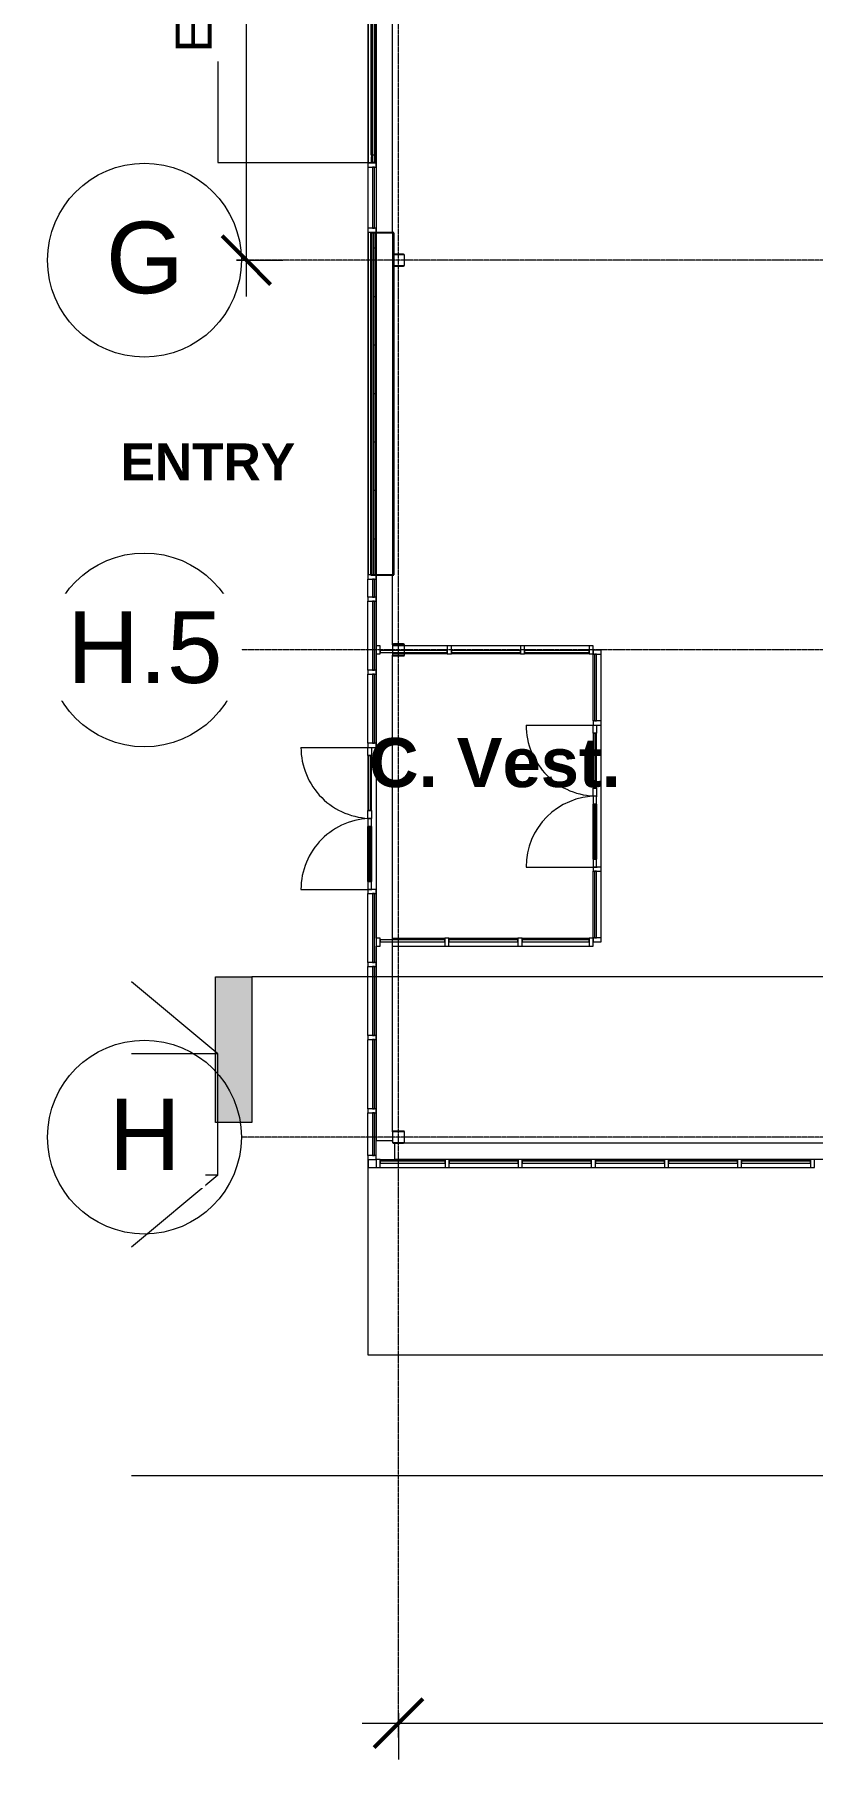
# Model space of a CAD drawing. Header units: inches. Extents: x 21753 to 28474, y -23238 to -20311.
# Drawn here: x 21892 to 22278, y -23093 to -22238 of the extents above; entities that cross this region are included whole.
import ezdxf

# ---------------------------------------------------------------- set-up
doc = ezdxf.new("R2010")
doc.units = ezdxf.units.IN
doc.header["$MEASUREMENT"] = 0
doc.linetypes.add('Grid Line 1_2_', pattern=[0.875, 0.5, -0.125, 0.125, -0.125])
for name, color, linetype, lineweight in [('A-ANNO-DIMS', 211, 'Continuous', 9), ('A-ANNO-DIMS-192', 211, 'Continuous', 9), ('A-DOOR', 31, 'Continuous', 9), ('A-FLOR-OTLN', 90, 'Continuous', 9), ('A-GLAZ-CURT', 52, 'Continuous', 9), ('A-GLAZ-CWMG', 51, 'Continuous', 9), ('A-WALL', 113, 'Continuous', 9), ('A-WALL-PATT', 111, 'Continuous', 25), ('C-BLDG-PADS', 91, 'Continuous', 9), ('C-TOPO', 7, 'Continuous', 9), ('Conc', 7, 'Continuous', 9), ('G-ANNO-SYMB', 111, 'Continuous', 9), ('G-ANNO-TEXT', 231, 'Continuous', 9), ('L-SITE-WALL', 31, 'Continuous', 9), ('M-AREA-IDEN', 171, 'Continuous', 9), ('S-BEAM', 12, 'Continuous', 9), ('S-COLS', 52, 'Continuous', 9), ('S-GRID', 1, 'Continuous', 9), ('S-GRID-IDEN', 1, 'Continuous', 9)]:
    doc.layers.add(name, color=color, linetype=linetype, lineweight=lineweight)
doc.styles.add('Arial', font='arial.ttf', dxfattribs={"height": 35.407186})
doc.styles.add('Arial_1', font='arial.ttf', dxfattribs={"height": 17.703593})
doc.styles.add('Arial_B', font='arialbd.ttf', dxfattribs={"height": 18.265612})
doc.styles.add('Arial_B_1', font='arialbd.ttf', dxfattribs={"height": 24.354149})
doc.dimstyles.new('Linear_-_3_32__Arial', dxfattribs={"dimscale": 12, "dimtxt": 18, "dimasz": 2, "dimexe": 1.5, "dimexo": 1, "dimgap": 1, "dimtad": 1, "dimrnd": 0.25, "dimzin": 1, "dimdsep": 46, "dimlunit": 4, "dimtxsty": 'Arial_1', "dimblk1": 'OBLIQUE', "dimblk2": 'OBLIQUE', "dimsah": 1, "dimcen": 0.09, "dimdle": 1.5, "dimazin": 0, "dimtfac": 1, "dimtdec": 4, "dimtix": 1, "dimtmove": 0, "dimatfit": 3, "dimfxl": 1, "dimtvp": 1, "dimtfill": 1, "dimfrac": 2, "dimtolj": 1, "dimtzin": 0, "dimarcsym": 2})

# ---------------------------------------------------------------- blocks, each defined once
blk = doc.blocks.new('Girt_C - 8_D-948188-First Floor Plan')
at = {"layer": 'S-BEAM'}
for p, q in [((22061.64, -21733.87), (22061.64, -22336.55)), ((22069.64, -22336.55), (22069.64, -22111.34)), ((22061.64, -22505.93), (22061.64, -22541.05)), ((22069.64, -22540.52), (22069.64, -22505.93)), ((22061.64, -22545.05), (22061.64, -22685.8)), ((22069.64, -22686.55), (22069.64, -22545.59)), ((22069.64, -22687.55), (22069.64, -22686.55)), ((22069.64, -22781.77), (22069.64, -22687.55)), ((22061.64, -22689.8), (22061.64, -22786.18)), ((22061.83, -22786.18), (22061.64, -22786.18)), ((22069.45, -22786.18), (22061.83, -22786.18)), ((22069.64, -22786.18), (22069.45, -22786.18))]:
    blk.add_line(p, q, dxfattribs=at)
blk = doc.blocks.new('HSS-Hollow Structural Section-Column - HSS6X6X1_4-V11-First Floor Plan')
at = {"layer": 'S-COLS'}
h = blk.add_hatch(dxfattribs=at)
h.set_pattern_fill('FP_9', color=256, style=0, pattern_type=2)
h.set_pattern_definition([(225, (22072.64, -22784.303), (19.00703, -19.00703), []), (225, (22072.64, -22813.103), (19.00703, -19.00703), [])])
h.paths.add_polyline_path([(2.53, 3), (-2.53, 3), (-2.86, 2.86), (-3, 2.53), (-3, -2.53), (-2.86, -2.86), (-2.53, -3), (2.53, -3), (2.86, -2.86), (3, -2.53), (3, 2.53), (2.86, 2.86)], flags=0)
h.paths.add_polyline_path([(2.53, 2.77), (2.7, 2.7), (2.77, 2.53), (2.7, -2.7), (2.53, -2.77), (-2.7, -2.7), (-2.77, -2.53), (-2.7, 2.7), (-2.53, 2.77)], flags=0)
at = {"layer": 'S-COLS', "lineweight": 15}
for p, q in [((-3, 2.53), (-3, -2.53)), ((-2.77, -2.53), (-2.77, 2.53)), ((2.53, 3), (-2.53, 3)), ((-2.53, 2.77), (2.53, 2.77)), ((2.77, 2.53), (2.77, -2.53)), ((3, -2.53), (3, 2.53)), ((2.53, -2.77), (-2.53, -2.77)), ((-2.53, -3), (2.53, -3))]:
    blk.add_line(p, q, dxfattribs=at)
for centre, radius, start, end in [((-2.53, 2.53), 0.466, 90, 180), ((-2.53, 2.53), 0.233, 90, 180), ((2.53, 2.53), 0.466, 360, 90), ((2.53, 2.53), 0.233, 0, 90), ((-2.53, -2.53), 0.466, 180, 270), ((-2.53, -2.53), 0.233, 180, 270), ((2.53, -2.53), 0.233, 270, 360), ((2.53, -2.53), 0.466, 270, 360)]:
    blk.add_arc(centre, radius, start, end, dxfattribs=at)
blk = doc.blocks.new('Girt_C - 8_D-948186-First Floor Plan')
at = {"layer": 'S-BEAM'}
for p, q in [((22070.77, -22787.49), (22070.77, -22787.3)), ((22070.77, -22795.12), (22070.77, -22787.49)), ((22314.02, -22787.3), (22075.17, -22787.3)), ((22070.77, -22795.3), (22070.77, -22795.12)), ((22070.77, -22795.3), (22314.02, -22795.3))]:
    blk.add_line(p, q, dxfattribs=at)
blk = doc.blocks.new('HSS-Hollow Structural Section-Column - HSS6X6X1_4-V22-First Floor Plan')
at = {"layer": 'S-COLS', "lineweight": 15}
for p, q in [((-3, 2.534), (-3, -2.534)), ((-2.767, -2.534), (-2.767, 2.534)), ((2.534, 3), (-2.534, 3)), ((-2.534, 2.767), (2.534, 2.767)), ((2.767, 2.534), (2.767, -2.534)), ((3, -2.534), (3, 2.534)), ((2.534, -2.767), (-2.534, -2.767)), ((-2.534, -3), (2.534, -3))]:
    blk.add_line(p, q, dxfattribs=at)
for centre, radius, start, end in [((-2.534, 2.534), 0.466, 90, 180), ((-2.534, 2.534), 0.233, 90, 180), ((2.534, 2.534), 0.466, 360, 90), ((2.534, 2.534), 0.233, 0, 90), ((-2.534, -2.534), 0.466, 180, 270), ((-2.534, -2.534), 0.233, 180, 270), ((2.534, -2.534), 0.233, 270, 360), ((2.534, -2.534), 0.466, 270, 360)]:
    blk.add_arc(centre, radius, start, end, dxfattribs=at)
blk = doc.blocks.new('Rectangular Mullion - Profile_Polycarbonate_Lower-996124-First Floor Plan')
at = {"layer": 'A-GLAZ-CWMG'}
for p, q in [((22059.16, -21774.8), (22059.28, -21774.8)), ((22059.16, -22298.06), (22059.16, -21774.8)), ((22059.28, -22298.06), (22059.28, -21774.8)), ((22059.35, -21774.8), (22060.93, -21774.8)), ((22060.93, -21774.8), (22061.28, -21774.8)), ((22060.93, -22298.06), (22060.93, -21774.8)), ((22061.28, -22298.06), (22061.28, -21774.8)), ((22059.28, -22298.06), (22059.16, -22298.06)), ((22060.93, -22298.06), (22059.35, -22298.06)), ((22061.28, -22298.06), (22060.93, -22298.06))]:
    blk.add_line(p, q, dxfattribs=at)
blk = doc.blocks.new('Rectangular Mullion - Profile_Polycarbonate_Upper and left-791728-First Floor Plan')
at = {"layer": 'A-GLAZ-CWMG', "lineweight": 13}
for p, q in [((-2.834, 0.859875), (-2.834, 0.984875)), ((-2.834, 0.984875), (0, 0.984875)), ((-2.7715, 0.859875), (-2.834, 0.859875)), ((-0.0625, 0.922375), (-2.7715, 0.922375)), ((-2.7715, 0.922375), (-2.7715, 0.859875)), ((-0.0625, -1.078625), (-0.0625, 0.922375)), ((0, 0.984875), (0, -1.141125)), ((-3.622, -1.141125), (-3.622, -0.787125)), ((-3.622, -0.787125), (-3.372, -0.787125)), ((0, -1.141125), (-3.622, -1.141125)), ((-3.372, -0.849625), (-3.5595, -0.849625)), ((-3.5595, -0.849625), (-3.5595, -1.078625)), ((-3.5595, -1.078625), (-0.0625, -1.078625)), ((-3.372, -0.787125), (-3.372, -0.849625))]:
    blk.add_line(p, q, dxfattribs=at)
blk = doc.blocks.new('System Panel - Glazed-V37-First Floor Plan')
at = {"layer": 'A-GLAZ-CURT'}
for p, q in [((-10.59, -0.25), (-16.59, -0.25)), ((-16.59, -0.25), (-16.59, -1.25)), ((-16.59, -1.25), (-10.59, -1.25)), ((-4.83, -0.25), (-10.36, -0.25)), ((-4.83, -0.25), (-10.36, -0.25)), ((-10.36, -1.25), (-4.83, -1.25)), ((-10.36, -1.25), (-4.83, -1.25)), ((16.59, -0.25), (-4.59, -0.25)), ((16.59, -0.25), (-4.59, -0.25)), ((-4.59, -1.25), (16.59, -1.25)), ((-4.59, -1.25), (16.59, -1.25)), ((16.59, -1.25), (16.59, -0.25)), ((16.59, -0.25), (16.59, -1.25))]:
    blk.add_line(p, q, dxfattribs=at)
blk = doc.blocks.new('System Panel - Glazed-827433-First Floor Plan')
at = {"layer": 'A-GLAZ-CURT'}
for p, q in [((17.09375, -0.25), (-17.09375, -0.25)), ((-17.09375, -0.25), (-17.09375, -1.25)), ((-17.09375, -1.25), (-17.09375, -0.25)), ((17.09375, -0.25), (-17.09375, -0.25)), ((-17.09375, -1.25), (17.09375, -1.25)), ((-17.09375, -1.25), (17.09375, -1.25)), ((17.09375, -1.25), (17.09375, -0.25)), ((17.09375, -0.25), (17.09375, -1.25))]:
    blk.add_line(p, q, dxfattribs=at)
blk = doc.blocks.new('System Panel - Glazed-840710-First Floor Plan')
at = {"layer": 'A-GLAZ-CURT'}
for p, q in [((16, -0.25), (-16, -0.25)), ((-16, -0.25), (-16, -1.25)), ((-16, -1.25), (-16, -0.25)), ((16, -0.25), (-16, -0.25)), ((-16, -1.25), (16, -1.25)), ((-16, -1.25), (16, -1.25)), ((16, -1.25), (16, -0.25)), ((16, -0.25), (16, -1.25))]:
    blk.add_line(p, q, dxfattribs=at)
blk = doc.blocks.new('Rectangular Mullion - Rectangular Mullion 1-V38-First Floor Plan')
at = {"layer": 'A-GLAZ-CWMG'}
for p, q in [((22075.41, -22541.05), (22069.87, -22541.05)), ((22096.83, -22541.05), (22075.64, -22541.05)), ((22075.41, -22545.05), (22069.87, -22545.05)), ((22096.83, -22545.05), (22075.64, -22545.05))]:
    blk.add_line(p, q, dxfattribs=at)
blk = doc.blocks.new('Rectangular Mullion - Rectangular Mullion 1-769211-First Floor Plan')
at = {"layer": 'A-GLAZ-CWMG'}
for p, q in [((22794.39, -22459.04), (22794.39, -22493.23)), ((22798.39, -22459.04), (22798.39, -22493.23))]:
    blk.add_line(p, q, dxfattribs=at)
blk = doc.blocks.new('Rectangular Mullion - Rectangular Mullion 1-840709-First Floor Plan')
at = {"layer": 'A-GLAZ-CWMG'}
for p, q in [((22167.02, -22541.05), (22135.02, -22541.05)), ((22167.02, -22545.05), (22135.02, -22545.05))]:
    blk.add_line(p, q, dxfattribs=at)
blk = doc.blocks.new('Rectangular Mullion - Rectangular Mullion 1-838588-First Floor Plan')
at = {"layer": 'A-GLAZ-CWMG', "lineweight": 13}
for p, q in [((-2, 2), (0, 2)), ((-2, -2), (-2, 2)), ((0, 2), (0, -2)), ((0, -2), (-2, -2))]:
    blk.add_line(p, q, dxfattribs=at)
blk = doc.blocks.new('Rectangular Mullion - Rectangular Mullion 1-838589-First Floor Plan')
at = {"layer": 'A-GLAZ-CWMG', "lineweight": 13}
for p, q in [((0, 2), (-2, 2)), ((-2, 2), (-2, -2)), ((0, -2), (0, 2)), ((-2, -2), (0, -2))]:
    blk.add_line(p, q, dxfattribs=at)
blk = doc.blocks.new('Rectangular Mullion - Rectangular Mullion 1-827464-First Floor Plan')
at = {"layer": 'A-GLAZ-CWMG', "lineweight": 13}
for p, q in [((-1, 2), (1, 2)), ((-1, -2), (-1, 2)), ((1, 2), (1, -2)), ((1, -2), (-1, -2))]:
    blk.add_line(p, q, dxfattribs=at)
blk = doc.blocks.new('System Panel - Glazed-827432-First Floor Plan')
at = {"layer": 'A-GLAZ-CURT'}
for p, q in [((16.53125, -0.25), (-16.53125, -0.25)), ((-16.53125, -0.25), (-16.53125, -1.25)), ((-16.53125, -1.25), (-16.53125, -0.25)), ((16.53125, -0.25), (-16.53125, -0.25)), ((-16.53125, -1.25), (16.53125, -1.25)), ((-16.53125, -1.25), (16.53125, -1.25)), ((16.53125, -1.25), (16.53125, -0.25)), ((16.53125, -0.25), (16.53125, -1.25))]:
    blk.add_line(p, q, dxfattribs=at)
blk = doc.blocks.new('Door_Single_Storefront - one-827478-First Floor Plan')
at = {"layer": 'A-DOOR'}
for p, q in [((-17.59375, -35.1875), (-17.59375, 0)), ((-17.59375, -0.25), (-13.59375, -0.25)), ((-13.59375, -2), (-17.59375, -2)), ((-13.59375, -0.25), (-13.59375, -2)), ((13.59375, -0.25), (-13.59375, -0.25)), ((-13.59375, -1.5), (-13.59375, -0.75)), ((-13.59375, -0.75), (13.59375, -0.75)), ((13.59375, -1.5), (-13.59375, -1.5)), ((-13.59375, -2), (13.59375, -2)), ((13.59375, -2), (13.59375, -0.25)), ((13.59375, -0.25), (17.59375, -0.25)), ((13.59375, -0.75), (13.59375, -1.5)), ((17.59375, -2), (13.59375, -2)), ((17.59375, -0.25), (17.59375, -2))]:
    blk.add_line(p, q, dxfattribs=at)
blk.add_arc((-17.59375, 0), 35.1875, 270, 0, dxfattribs=at)
blk = doc.blocks.new('Door_Single_Storefront - one-827479-First Floor Plan')
at = {"layer": 'A-DOOR'}
for p, q in [((-17.59375, 35.1875), (-17.59375, 0)), ((-13.59375, 2), (-17.59375, 2)), ((-17.59375, 0.25), (-13.59375, 0.25)), ((-13.59375, 0.25), (-13.59375, 2)), ((-13.59375, 2), (13.59375, 2)), ((13.59375, 1.5), (-13.59375, 1.5)), ((-13.59375, 1.5), (-13.59375, 0.75)), ((-13.59375, 0.75), (13.59375, 0.75)), ((13.59375, 0.25), (-13.59375, 0.25)), ((17.59375, 2), (13.59375, 2)), ((13.59375, 2), (13.59375, 0.25)), ((13.59375, 0.75), (13.59375, 1.5)), ((13.59375, 0.25), (17.59375, 0.25)), ((17.59375, 0.25), (17.59375, 2))]:
    blk.add_line(p, q, dxfattribs=at)
blk.add_arc((-17.59375, 0), 35.1875, 360, 90, dxfattribs=at)
blk = doc.blocks.new('Rectangular Mullion - Rectangular Mullion 1-785048-First Floor Plan')
at = {"layer": 'A-GLAZ-CWMG'}
for p, q in [((22169.02, -22578.24), (22169.02, -22545.18)), ((22173.02, -22578.24), (22173.02, -22545.18))]:
    blk.add_line(p, q, dxfattribs=at)
blk = doc.blocks.new('Rectangular Mullion - Rectangular Mullion 1-769212-First Floor Plan')
at = {"layer": 'A-GLAZ-CWMG'}
blk.add_line((22173.02, -22615.43), (22173.02, -22580.24), dxfattribs=at)
blk = doc.blocks.new('Rectangular Mullion - Rectangular Mullion 1-769213-First Floor Plan')
at = {"layer": 'A-GLAZ-CWMG'}
blk.add_line((22173.02, -22650.62), (22173.02, -22615.43), dxfattribs=at)
blk = doc.blocks.new('Rectangular Mullion - Rectangular Mullion 1-785049-First Floor Plan')
at = {"layer": 'A-GLAZ-CWMG'}
for p, q in [((22169.02, -22685.68), (22169.02, -22652.62)), ((22173.02, -22685.68), (22173.02, -22652.62))]:
    blk.add_line(p, q, dxfattribs=at)
blk = doc.blocks.new('Rectangular Mullion - Rectangular Mullion 1-838711-First Floor Plan')
at = {"layer": 'A-GLAZ-CWMG', "lineweight": 13}
for p, q in [((-2, 2), (0, 2)), ((-2, -2), (-2, 2)), ((0, 2), (0, -2)), ((0, -2), (-2, -2))]:
    blk.add_line(p, q, dxfattribs=at)
blk = doc.blocks.new('Rectangular Mullion - Rectangular Mullion 1-838712-First Floor Plan')
at = {"layer": 'A-GLAZ-CWMG', "lineweight": 13}
for p, q in [((0, 2), (-2, 2)), ((-2, 2), (-2, -2)), ((0, -2), (0, 2)), ((-2, -2), (0, -2))]:
    blk.add_line(p, q, dxfattribs=at)
blk = doc.blocks.new('System Panel - Glazed-827441-First Floor Plan')
at = {"layer": 'A-GLAZ-CURT'}
for p, q in [((16.59375, -0.25), (-16.59375, -0.25)), ((-16.59375, -0.25), (-16.59375, -1.25)), ((-16.59375, -1.25), (-16.59375, -0.25)), ((16.59375, -0.25), (-16.59375, -0.25)), ((-16.59375, -1.25), (16.59375, -1.25)), ((-16.59375, -1.25), (16.59375, -1.25)), ((16.59375, -1.25), (16.59375, -0.25)), ((16.59375, -0.25), (16.59375, -1.25))]:
    blk.add_line(p, q, dxfattribs=at)
blk = doc.blocks.new('System Panel - Glazed-840367-First Floor Plan')
at = {"layer": 'A-GLAZ-CURT'}
for p, q in [((16.06, -0.25), (-16.06, -0.25)), ((-16.06, -0.25), (-16.06, -1.25)), ((-16.06, -1.25), (-16.06, -0.25)), ((9.94, -0.25), (-16.06, -0.25)), ((-16.06, -1.25), (16.06, -1.25)), ((-16.06, -1.25), (9.94, -1.25)), ((16.06, -1.25), (16.06, -0.25))]:
    blk.add_line(p, q, dxfattribs=at)
blk = doc.blocks.new('Rectangular Mullion - Rectangular Mullion 1-769210-First Floor Plan')
at = {"layer": 'A-GLAZ-CWMG'}
for p, q in [((22794.39, -22495.23), (22794.39, -22528.42)), ((22798.39, -22495.23), (22798.39, -22528.42))]:
    blk.add_line(p, q, dxfattribs=at)
blk = doc.blocks.new('Rectangular Mullion - Rectangular Mullion 1-840366-First Floor Plan')
at = {"layer": 'A-GLAZ-CWMG'}
for p, q in [((22069.64, -22685.8), (22095.64, -22685.8)), ((22069.64, -22689.8), (22095.64, -22689.8))]:
    blk.add_line(p, q, dxfattribs=at)
blk = doc.blocks.new('System Panel - Glazed-993825-First Floor Plan')
at = {"layer": 'A-GLAZ-CURT'}
for p, q in [((4.5, 1.25), (-4.5, 1.25)), ((-4.5, 1.25), (-4.5, 0.25)), ((-4.5, 0.25), (-4.5, 1.25)), ((4.5, 1.25), (-4.5, 1.25)), ((-4.5, 0.25), (4.5, 0.25)), ((-4.5, 0.25), (4.5, 0.25)), ((4.5, 0.25), (4.5, 1.25)), ((4.5, 1.25), (4.5, 0.25))]:
    blk.add_line(p, q, dxfattribs=at)
blk = doc.blocks.new('Door_Single_Storefront - one-827452-First Floor Plan')
at = {"layer": 'A-DOOR'}
for p, q in [((-17.59375, -35.1875), (-17.59375, 0)), ((-17.59375, -0.25), (-13.59375, -0.25)), ((-13.59375, -2), (-17.59375, -2)), ((-13.59375, -0.25), (-13.59375, -2)), ((13.59375, -0.25), (-13.59375, -0.25)), ((-13.59375, -1.5), (-13.59375, -0.75)), ((-13.59375, -0.75), (13.59375, -0.75)), ((13.59375, -1.5), (-13.59375, -1.5)), ((-13.59375, -2), (13.59375, -2)), ((13.59375, -2), (13.59375, -0.25)), ((13.59375, -0.25), (17.59375, -0.25)), ((13.59375, -0.75), (13.59375, -1.5)), ((17.59375, -2), (13.59375, -2)), ((17.59375, -0.25), (17.59375, -2))]:
    blk.add_line(p, q, dxfattribs=at)
blk.add_arc((-17.59375, 0), 35.1875, 270, 0, dxfattribs=at)
blk = doc.blocks.new('Door_Single_Storefront - one-827453-First Floor Plan')
at = {"layer": 'A-DOOR'}
for p, q in [((-17.59375, 35.1875), (-17.59375, 0)), ((-13.59375, 2), (-17.59375, 2)), ((-17.59375, 0.25), (-13.59375, 0.25)), ((-13.59375, 0.25), (-13.59375, 2)), ((-13.59375, 2), (13.59375, 2)), ((13.59375, 1.5), (-13.59375, 1.5)), ((-13.59375, 1.5), (-13.59375, 0.75)), ((-13.59375, 0.75), (13.59375, 0.75)), ((13.59375, 0.25), (-13.59375, 0.25)), ((17.59375, 2), (13.59375, 2)), ((13.59375, 2), (13.59375, 0.25)), ((13.59375, 0.75), (13.59375, 1.5)), ((13.59375, 0.25), (17.59375, 0.25)), ((17.59375, 0.25), (17.59375, 2))]:
    blk.add_line(p, q, dxfattribs=at)
blk.add_arc((-17.59375, 0), 35.1875, 360, 90, dxfattribs=at)
blk = doc.blocks.new('System Panel - Glazed-827454-First Floor Plan')
at = {"layer": 'A-GLAZ-CURT'}
for p, q in [((17.09375, 1.25), (-17.09375, 1.25)), ((-17.09375, 1.25), (-17.09375, 0.25)), ((-17.09375, 0.25), (-17.09375, 1.25)), ((17.09375, 1.25), (-17.09375, 1.25)), ((-17.09375, 0.25), (17.09375, 0.25)), ((-17.09375, 0.25), (17.09375, 0.25)), ((17.09375, 0.25), (17.09375, 1.25)), ((17.09375, 1.25), (17.09375, 0.25))]:
    blk.add_line(p, q, dxfattribs=at)
blk = doc.blocks.new('System Panel - Glazed-1006472-First Floor Plan')
at = {"layer": 'A-GLAZ-CURT'}
for p, q in [((10.59375, 1.25), (-10.59375, 1.25)), ((-10.59375, 1.25), (-10.59375, 0.25)), ((-10.59375, 0.25), (-10.59375, 1.25)), ((10.59375, 1.25), (-10.59375, 1.25)), ((-10.59375, 0.25), (10.59375, 0.25)), ((-10.59375, 0.25), (10.59375, 0.25)), ((10.59375, 0.25), (10.59375, 1.25)), ((10.59375, 1.25), (10.59375, 0.25))]:
    blk.add_line(p, q, dxfattribs=at)
blk = doc.blocks.new('Rectangular Mullion - Rectangular Mullion 1-993819-First Floor Plan')
at = {"layer": 'A-GLAZ-CWMG'}
for p, q in [((22057.52, -22516.93), (22057.52, -22507.93)), ((22061.52, -22516.93), (22061.52, -22507.93))]:
    blk.add_line(p, q, dxfattribs=at)
blk = doc.blocks.new('Rectangular Mullion - Rectangular Mullion 1-V39-First Floor Plan')
at = {"layer": 'A-GLAZ-CWMG'}
for p, q in [((22057.52, -22697.87), (22057.52, -22663.68)), ((22061.52, -22685.8), (22061.52, -22663.68)), ((22061.52, -22697.87), (22061.52, -22689.8))]:
    blk.add_line(p, q, dxfattribs=at)
blk = doc.blocks.new('Rectangular Mullion - Rectangular Mullion 1-V14-First Floor Plan')
at = {"layer": 'A-GLAZ-CWMG'}
for p, q in [((24462.02, -22360.05), (24496.2, -22360.05)), ((24462.02, -22364.05), (24496.2, -22364.05))]:
    blk.add_line(p, q, dxfattribs=at)
blk = doc.blocks.new('Rectangular Mullion - Rectangular Mullion 1-827472-First Floor Plan')
at = {"layer": 'A-GLAZ-CWMG', "lineweight": 13}
for p, q in [((-2, 2), (0, 2)), ((-2, -2), (-2, 2)), ((0, 2), (0, -2)), ((0, -2), (-2, -2))]:
    blk.add_line(p, q, dxfattribs=at)
blk = doc.blocks.new('Rectangular Mullion - Rectangular Mullion 1-827475-First Floor Plan')
at = {"layer": 'A-GLAZ-CWMG', "lineweight": 13}
for p, q in [((0, 2), (-2, 2)), ((-2, 2), (-2, -2)), ((0, -2), (0, 2)), ((-2, -2), (0, -2))]:
    blk.add_line(p, q, dxfattribs=at)
blk = doc.blocks.new('Rectangular Mullion - Rectangular Mullion 1-827470-First Floor Plan')
at = {"layer": 'A-GLAZ-CWMG', "lineweight": 13}
for p, q in [((-1, 2), (1, 2)), ((-1, -2), (-1, 2)), ((1, 2), (1, -2)), ((1, -2), (-1, -2))]:
    blk.add_line(p, q, dxfattribs=at)
blk = doc.blocks.new('Rectangular Mullion - Rectangular Mullion 1-1006470-First Floor Plan')
at = {"layer": 'A-GLAZ-CWMG'}
for p, q in [((22057.52, -22793.43), (22057.52, -22772.24)), ((22061.52, -22793.43), (22061.52, -22772.24))]:
    blk.add_line(p, q, dxfattribs=at)
blk = doc.blocks.new('System Panel - Glazed-827491-First Floor Plan')
at = {"layer": 'A-GLAZ-CURT'}
for p, q in [((15.125, -0.25), (-15.125, -0.25)), ((-15.125, -0.25), (-15.125, -1.25)), ((-15.125, -1.25), (-15.125, -0.25)), ((15.125, -0.25), (-15.125, -0.25)), ((-15.125, -1.25), (15.125, -1.25)), ((-15.125, -1.25), (15.125, -1.25)), ((15.125, -1.25), (15.125, -0.25)), ((15.125, -0.25), (15.125, -1.25))]:
    blk.add_line(p, q, dxfattribs=at)
blk = doc.blocks.new('Rectangular Mullion - Rectangular Mullion 1-789722-First Floor Plan')
at = {"layer": 'A-GLAZ-CWMG'}
for p, q in [((22057.52, -22303.93), (22057.52, -22334.18)), ((22061.52, -22303.93), (22061.52, -22334.18))]:
    blk.add_line(p, q, dxfattribs=at)
blk = doc.blocks.new('Rectangular Mullion - Rectangular Mullion 1-827436-First Floor Plan')
at = {"layer": 'A-GLAZ-CWMG', "lineweight": 13}
for p, q in [((-2, 2), (0, 2)), ((-2, -2), (-2, 2)), ((0, 2), (0, -2)), ((0, -2), (-2, -2))]:
    blk.add_line(p, q, dxfattribs=at)
blk = doc.blocks.new('Rectangular Mullion - Rectangular Mullion 1-827439-First Floor Plan')
at = {"layer": 'A-GLAZ-CWMG', "lineweight": 13}
for p, q in [((0, 2), (-2, 2)), ((-2, 2), (-2, -2)), ((0, -2), (0, 2)), ((-2, -2), (0, -2))]:
    blk.add_line(p, q, dxfattribs=at)
blk = doc.blocks.new('Rectangular Mullion - Rectangular Mullion 1-993407-First Floor Plan')
at = {"layer": 'A-GLAZ-CWMG', "lineweight": 13}
for p, q in [((-2, 2), (0, 2)), ((-2, -2), (-2, 2)), ((0, 2), (0, -2)), ((0, -2), (-2, -2))]:
    blk.add_line(p, q, dxfattribs=at)
blk = doc.blocks.new('Rectangular Mullion - Rectangular Mullion 1-V28-First Floor Plan')
at = {"layer": 'A-GLAZ-CWMG'}
for p, q in [((24133.2, -22687.87), (24133.2, -22722.05)), ((24137.2, -22687.87), (24137.2, -22722.05))]:
    blk.add_line(p, q, dxfattribs=at)
blk = doc.blocks.new('Rectangular Mullion - Rectangular Mullion 1-827430-First Floor Plan')
at = {"layer": 'A-GLAZ-CWMG', "lineweight": 13}
for p, q in [((-1, 2), (1, 2)), ((-1, -2), (-1, 2)), ((1, 2), (1, -2)), ((1, -2), (-1, -2))]:
    blk.add_line(p, q, dxfattribs=at)
blk = doc.blocks.new('System Panel - Glazed-995511-First Floor Plan')
at = {"layer": 'A-GLAZ-CURT'}
for p, q in [((16.13, -0.25), (-16.13, -0.25)), ((-16.13, -0.25), (-16.13, -1.25)), ((-16.13, -1.25), (-16.13, -0.25)), ((16.13, -0.25), (-16.13, -0.25)), ((-16.13, -1.25), (16.13, -1.25)), ((-16.13, -1.25), (16.13, -1.25)), ((16.13, -1.25), (16.13, -0.25)), ((16.13, -0.25), (16.13, -1.25))]:
    blk.add_line(p, q, dxfattribs=at)
blk = doc.blocks.new('Rectangular Mullion - Rectangular Mullion 1-995509-First Floor Plan')
at = {"layer": 'A-GLAZ-CWMG'}
for p, q in [((22063.52, -22795.43), (22095.77, -22795.43)), ((22063.52, -22799.43), (22095.77, -22799.43))]:
    blk.add_line(p, q, dxfattribs=at)
blk = doc.blocks.new('Grid - Grid Head - Circle-14747-First Floor Plan')
at = {"layer": 'S-GRID-IDEN'}
blk.add_circle((0, 0), 0.25, dxfattribs=at)
blk = doc.blocks.new('Section - 3_32_ x 3_8_-18514-First Floor Plan')
at = {"layer": 'G-ANNO-SYMB'}
blk.add_hatch(color=256, dxfattribs=at).paths.add_polyline_path([(0, 0.375), (0, 0), (-0.09375, 0), (-0.09375, 0.375)], flags=0)
for p, q in [((0, 0.375), (-0.09375, 0.375)), ((-0.09375, 0.375), (-0.09375, 0)), ((0, 0), (0, 0.375)), ((-0.09375, 0), (0, 0))]:
    blk.add_line(p, q, dxfattribs=at)
blk = doc.blocks.new('DIMBLOCK29-First Floor Plan')
at = {"layer": 'A-ANNO-DIMS-192', "lineweight": 50}
for p, q in [((21997.3, -22108.8), (21985.3, -22096.8)), ((21997.3, -22108.8), (22009.3, -22120.8)), ((21997.3, -22350.05), (21985.3, -22338.05)), ((21997.3, -22350.05), (22009.3, -22362.05))]:
    blk.add_line(p, q, dxfattribs=at)
at = {"layer": 'A-ANNO-DIMS-192'}
for p, q in [((21992.33, -22108.8), (22015.3, -22108.8)), ((21997.3, -22108.8), (21992.33, -22108.8)), ((21997.3, -22368.05), (21997.3, -22108.8)), ((21992.33, -22350.05), (22015.3, -22350.05)), ((21997.3, -22350.05), (21992.33, -22350.05))]:
    blk.add_line(p, q, dxfattribs=at)
at = {"layer": 'A-ANNO-DIMS-192', "color": 0, "insert": (21962.33, -22247.15), "char_height": 17.704, "width": 42.5354, "attachment_point": 1, "rotation": 90, "line_spacing_factor": 0.938532, "style": 'Arial_1', "bg_fill": 3, "box_fill_scale": 1.25, "bg_fill_color": 0, "bg_fill_transparency": 0}
blk.add_mtext('EQ', dxfattribs=at)
blk = doc.blocks.new('_Oblique')
at = {"color": 0, "linetype": 'ByBlock', "lineweight": -2}
blk.add_line((-0.5, -0.5), (0.5, 0.5), dxfattribs=at)
blk = doc.blocks.new('DIMBLOCK35-First Floor Plan')
at = {"layer": 'A-ANNO-DIMS-192', "lineweight": 50}
for p, q in [((22072.64, -23074.53), (22084.64, -23062.53)), ((22796.39, -23074.53), (22808.39, -23062.53)), ((22072.64, -23074.53), (22060.64, -23086.53)), ((22796.39, -23074.53), (22784.39, -23086.53))]:
    blk.add_line(p, q, dxfattribs=at)
at = {"layer": 'A-ANNO-DIMS-192'}
for p, q in [((22072.64, -23069.56), (22072.64, -23092.53)), ((22072.64, -23074.53), (22072.64, -23069.56)), ((22796.39, -23069.56), (22796.39, -23092.53)), ((22796.39, -23074.53), (22796.39, -23069.56)), ((22054.64, -23074.53), (22796.39, -23074.53))]:
    blk.add_line(p, q, dxfattribs=at)
at = {"layer": 'A-ANNO-DIMS-192', "color": 0, "insert": (22375.81, -23039.56), "char_height": 17.7036, "width": 140.8985, "attachment_point": 1, "line_spacing_factor": 0.938532, "style": 'Arial_1', "bg_fill": 3, "box_fill_scale": 1.25, "bg_fill_color": 0, "bg_fill_transparency": 0}
blk.add_mtext('60\' - 3 3/4"', dxfattribs=at)

msp = doc.modelspace()

# ---------------------------------------------------------------- hatches: boundary and pattern name
at = {"layer": 'A-WALL-PATT', "lineweight": 9}
h = msp.add_hatch(dxfattribs=at)
h.set_pattern_fill('FP_10', color=256, style=0, pattern_type=2)
h.set_pattern_definition([(0, (0, 0), (0, 24), []), (90, (0, 0), (-24, 1e-15), [])])
h.paths.add_polyline_path([(22060.14, -22505.928), (22060.89, -22505.928), (22060.89, -22336.553), (22060.14, -22336.553), (22060.14, -22491.708)], flags=0)

# ---------------------------------------------------------------- linework, layer by layer
at = {"layer": 'A-FLOR-OTLN'}
for p, q in [((21983.235, -22743.087), (21940.399, -22707.39)), ((21983.235, -22743.087), (21940.399, -22743.087)), ((21983.235, -22803.084), (21983.235, -22743.087)), ((21983.235, -22803.084), (21940.399, -22838.781)), ((21983.235, -22803.084), (21940.399, -22803.084))]:
    msp.add_line(p, q, dxfattribs=at)
at = {"layer": 'A-WALL', "lineweight": 25}
for p, q in [((22059.353, -21771.24), (22059.353, -22301.615)), ((22060.928, -22301.615), (22060.928, -21771.24)), ((22059.353, -22301.615), (22060.928, -22301.615))]:
    msp.add_line(p, q, dxfattribs=at)
at = {"layer": 'A-WALL'}
for p, q in [((22059.265, -22336.553), (22059.265, -22505.928)), ((22060.14, -22336.553), (22060.14, -22505.928)), ((22060.89, -22336.553), (22060.89, -22505.928)), ((22061.64, -22336.553), (22061.64, -22505.928)), ((22069.64, -22336.553), (22069.64, -22505.928))]:
    msp.add_line(p, q, dxfattribs=at)
at = {"layer": 'C-BLDG-PADS'}
for p, q in [((22057.64, -21770.928), (22057.64, -22301.928)), ((22057.64, -22336.178), (22057.64, -22505.928)), ((22057.64, -22795.428), (22057.64, -22799.303)), ((22057.64, -22799.303), (22061.515, -22799.303))]:
    msp.add_line(p, q, dxfattribs=at)
at = {"layer": 'C-TOPO'}
for p, q in [((22057.641, -22301.928), (22057.641, -21770.928)), ((22057.641, -22505.928), (22057.641, -22336.178)), ((22057.641, -22799.303), (22057.641, -22795.428)), ((22057.641, -22799.303), (22061.515, -22799.303))]:
    msp.add_line(p, q, dxfattribs=at)
at = {"layer": 'Conc'}
for p, q in [((21983.235, -21578.178), (21983.235, -22301.678)), ((21983.235, -22301.678), (22059.155, -22301.678)), ((22061.281, -22301.678), (22061.647, -22301.678)), ((22057.515, -22799.428), (22057.515, -22892.067)), ((22057.515, -22892.067), (22796.265, -22892.067)), ((23669.908, -22952.067), (21940.399, -22952.067))]:
    msp.add_line(p, q, dxfattribs=at)
at = {"layer": 'G-ANNO-SYMB'}
msp.add_line((26316.226, -22705.015), (21999.999, -22705.015), dxfattribs=at)
at = {"layer": 'L-SITE-WALL', "lineweight": 25}
for p, q in [((22070.265, -22336.553), (22059.015, -22336.553)), ((22059.015, -22336.553), (22059.015, -22505.928)), ((22070.265, -22505.928), (22070.265, -22336.553)), ((22059.015, -22505.928), (22070.265, -22505.928))]:
    msp.add_line(p, q, dxfattribs=at)
at = {"layer": 'S-COLS', "lineweight": 15}
for p, q in [((22075.174, -22347.053), (22070.106, -22347.053)), ((22070.106, -22347.286), (22075.174, -22347.286)), ((22069.64, -22347.519), (22069.64, -22352.587)), ((22069.873, -22352.587), (22069.873, -22347.519)), ((22075.174, -22352.82), (22070.106, -22352.82)), ((22070.106, -22353.053), (22075.174, -22353.053)), ((22075.407, -22347.519), (22075.407, -22352.587)), ((22075.64, -22352.587), (22075.64, -22347.519))]:
    msp.add_line(p, q, dxfattribs=at)
for centre, radius, start, end in [((22070.106, -22347.519), 0.466, 90, 180), ((22070.106, -22347.519), 0.233, 90, 180), ((22075.174, -22347.519), 0.466, 0, 90), ((22075.174, -22347.519), 0.233, 0, 90), ((22070.106, -22352.587), 0.466, 180, 270), ((22070.106, -22352.587), 0.233, 180, 270), ((22075.174, -22352.587), 0.466, 270, 0), ((22075.174, -22352.587), 0.233, 270, 0)]:
    msp.add_arc(centre, radius, start, end, dxfattribs=at)
at = {"layer": 'S-GRID', "linetype": 'Grid Line 1_2_'}
for p, q in [((22072.64, -23081.576), (22072.64, -20779.921)), ((26376.857, -22350.053), (21994.798, -22350.053)), ((26376.857, -22784.303), (21994.798, -22784.303))]:
    msp.add_line(p, q, dxfattribs=at)

# ---------------------------------------------------------------- block references
at = {"layer": 'A-DOOR'}
for name, p, rotation in [('Door_Single_Storefront - one-827478-First Floor Plan', (22171.015, -22597.834), 270), ('Door_Single_Storefront - one-827452-First Floor Plan', (22059.515, -22608.897), 270), ('Door_Single_Storefront - one-827479-First Floor Plan', (22171.015, -22633.022), 89.99999999999999), ('Door_Single_Storefront - one-827453-First Floor Plan', (22059.515, -22644.084), 90)]:
    msp.add_blockref(name, p, dxfattribs=dict(at, rotation=rotation))
at = {"layer": 'A-GLAZ-CURT'}
for name, p, rotation in [('System Panel - Glazed-827491-First Floor Plan', (22059.515, -22319.053), 89.99999999996432), ('System Panel - Glazed-993825-First Floor Plan', (22059.515, -22512.428), 270), ('System Panel - Glazed-827454-First Floor Plan', (22059.515, -22536.022), 270), ('System Panel - Glazed-827432-First Floor Plan', (22171.015, -22561.709), 270), ('System Panel - Glazed-827454-First Floor Plan', (22059.515, -22572.209), 270), ('System Panel - Glazed-827432-First Floor Plan', (22171.015, -22669.147), 270), ('System Panel - Glazed-827454-First Floor Plan', (22059.515, -22680.772), 270), ('System Panel - Glazed-840367-First Floor Plan', (22079.578, -22687.803), 180), ('System Panel - Glazed-827433-First Floor Plan', (22114.734, -22687.803), 180), ('System Panel - Glazed-827441-First Floor Plan', (22150.421, -22687.803), 180), ('System Panel - Glazed-827454-First Floor Plan', (22059.515, -22716.959), 270), ('System Panel - Glazed-827454-First Floor Plan', (22059.515, -22753.147), 270), ('System Panel - Glazed-1006472-First Floor Plan', (22059.515, -22782.834), 270), ('System Panel - Glazed-995511-First Floor Plan', (22079.64, -22797.428), 180), ('System Panel - Glazed-827433-First Floor Plan', (22114.859, -22797.428), 180), ('System Panel - Glazed-827433-First Floor Plan', (22151.046, -22797.428), 180), ('System Panel - Glazed-827433-First Floor Plan', (22187.234, -22797.428), 180), ('System Panel - Glazed-827433-First Floor Plan', (22223.421, -22797.428), 180), ('System Panel - Glazed-827433-First Floor Plan', (22259.609, -22797.428), 180)]:
    msp.add_blockref(name, p, dxfattribs=dict(at, rotation=rotation))
for name, p in [('System Panel - Glazed-V37-First Floor Plan', (22080.234, -22543.053)), ('System Panel - Glazed-827433-First Floor Plan', (22115.921, -22543.053)), ('System Panel - Glazed-840710-First Floor Plan', (22151.015, -22543.053))]:
    msp.add_blockref(name, p, dxfattribs=at)
at = {"layer": 'A-GLAZ-CWMG'}
for name, p in [('Rectangular Mullion - Profile_Polycarbonate_Lower-996124-First Floor Plan', (0, 0)), ('Rectangular Mullion - Rectangular Mullion 1-789722-First Floor Plan', (0, 0)), ('Rectangular Mullion - Rectangular Mullion 1-993819-First Floor Plan', (0, 0)), ('Rectangular Mullion - Rectangular Mullion 1-V38-First Floor Plan', (0, 0)), ('Rectangular Mullion - Rectangular Mullion 1-840709-First Floor Plan', (0, 0)), ('Rectangular Mullion - Rectangular Mullion 1-785048-First Floor Plan', (0, 0)), ('Rectangular Mullion - Rectangular Mullion 1-769212-First Floor Plan', (0, 0)), ('Rectangular Mullion - Rectangular Mullion 1-769213-First Floor Plan', (0, 0)), ('Rectangular Mullion - Rectangular Mullion 1-785049-First Floor Plan', (0, 0)), ('Rectangular Mullion - Rectangular Mullion 1-V39-First Floor Plan', (0, 0)), ('Rectangular Mullion - Rectangular Mullion 1-840366-First Floor Plan', (0, 0)), ('Rectangular Mullion - Rectangular Mullion 1-838589-First Floor Plan', (22169.015, -22687.803)), ('Rectangular Mullion - Rectangular Mullion 1-1006470-First Floor Plan', (0, 0)), ('Rectangular Mullion - Rectangular Mullion 1-995509-First Floor Plan', (0, 0))]:
    msp.add_blockref(name, p, dxfattribs=at)
at = {"layer": 'A-GLAZ-CWMG', "extrusion": (0, 0, -1)}
for name, p, rotation in [('Rectangular Mullion - Rectangular Mullion 1-827436-First Floor Plan', (-22059.515, -22301.928), 90.00000000003568), ('Rectangular Mullion - Profile_Polycarbonate_Upper and left-791728-First Floor Plan', (-22060.14, -22301.678), 270.000000000008), ('Rectangular Mullion - Rectangular Mullion 1-827470-First Floor Plan', (-22059.515, -22517.928), 270), ('Rectangular Mullion - Rectangular Mullion 1-827464-First Floor Plan', (-22097.828, -22543.053), 180), ('Rectangular Mullion - Rectangular Mullion 1-827464-First Floor Plan', (-22134.015, -22543.053), 180), ('Rectangular Mullion - Rectangular Mullion 1-838588-First Floor Plan', (-22169.015, -22543.053), 180), ('Rectangular Mullion - Rectangular Mullion 1-827470-First Floor Plan', (-22059.515, -22554.115), 270), ('Rectangular Mullion - Rectangular Mullion 1-827464-First Floor Plan', (-22171.015, -22579.24), 270), ('Rectangular Mullion - Rectangular Mullion 1-827470-First Floor Plan', (-22059.515, -22590.303), 270), ('Rectangular Mullion - Rectangular Mullion 1-827464-First Floor Plan', (-22171.015, -22651.615), 270), ('Rectangular Mullion - Rectangular Mullion 1-827470-First Floor Plan', (-22059.515, -22662.678), 270), ('Rectangular Mullion - Rectangular Mullion 1-838711-First Floor Plan', (-22171.015, -22687.678), 270), ('Rectangular Mullion - Rectangular Mullion 1-827470-First Floor Plan', (-22059.515, -22698.865), 270), ('Rectangular Mullion - Rectangular Mullion 1-827470-First Floor Plan', (-22059.515, -22735.053), 270), ('Rectangular Mullion - Rectangular Mullion 1-827470-First Floor Plan', (-22059.515, -22771.24), 270), ('Rectangular Mullion - Rectangular Mullion 1-827472-First Floor Plan', (-22059.515, -22795.428), 270)]:
    msp.add_blockref(name, p, dxfattribs=dict(at, rotation=rotation))
at = {"layer": 'A-GLAZ-CWMG'}
for name, p, rotation in [('Rectangular Mullion - Rectangular Mullion 1-827439-First Floor Plan', (22059.515, -22336.178), 269.9999999999644), ('Rectangular Mullion - Rectangular Mullion 1-827475-First Floor Plan', (22059.515, -22505.928), 90), ('Rectangular Mullion - Rectangular Mullion 1-V14-First Floor Plan', (-302.538, -47015.131), 90), ('Rectangular Mullion - Rectangular Mullion 1-838589-First Floor Plan', (22061.64, -22543.053), 180), ('Rectangular Mullion - Rectangular Mullion 1-769211-First Floor Plan', (44592.059, 253.337), 270.0000000000043), ('Rectangular Mullion - Rectangular Mullion 1-838712-First Floor Plan', (22171.015, -22543.178), 89.99999999999999), ('Rectangular Mullion - Rectangular Mullion 1-V14-First Floor Plan', (-302.538, -47051.318), 90), ('Rectangular Mullion - Rectangular Mullion 1-769211-First Floor Plan', (-361.404, -45484.193), 90.0000000000043), ('Rectangular Mullion - Rectangular Mullion 1-769210-First Floor Plan', (-361.404, -45484.193), 90.00000000000863), ('Rectangular Mullion - Rectangular Mullion 1-V14-First Floor Plan', (-302.538, -47196.068), 90), ('Rectangular Mullion - Rectangular Mullion 1-V14-First Floor Plan', (-302.538, -47232.256), 90), ('Rectangular Mullion - Rectangular Mullion 1-V28-First Floor Plan', (-590.1, -46932.631), 90), ('Rectangular Mullion - Rectangular Mullion 1-V28-First Floor Plan', (-553.913, -46932.631), 90), ('Rectangular Mullion - Rectangular Mullion 1-V28-First Floor Plan', (-517.725, -46932.631), 90), ('Rectangular Mullion - Rectangular Mullion 1-V28-First Floor Plan', (-481.538, -46932.631), 90), ('Rectangular Mullion - Rectangular Mullion 1-769211-First Floor Plan', (-216.529, -45593.818), 90.0000000000043)]:
    msp.add_blockref(name, p, dxfattribs=dict(at, rotation=rotation))
at = {"layer": 'A-GLAZ-CWMG', "extrusion": (0, 0, -1)}
for name, p in [('Rectangular Mullion - Rectangular Mullion 1-838588-First Floor Plan', (-22061.515, -22687.803)), ('Rectangular Mullion - Rectangular Mullion 1-827464-First Floor Plan', (-22096.64, -22687.803)), ('Rectangular Mullion - Rectangular Mullion 1-827464-First Floor Plan', (-22132.828, -22687.803)), ('Rectangular Mullion - Rectangular Mullion 1-993407-First Floor Plan', (-22061.515, -22797.428)), ('Rectangular Mullion - Rectangular Mullion 1-827430-First Floor Plan', (-22096.765, -22797.428)), ('Rectangular Mullion - Rectangular Mullion 1-827430-First Floor Plan', (-22132.953, -22797.428)), ('Rectangular Mullion - Rectangular Mullion 1-827430-First Floor Plan', (-22169.14, -22797.428)), ('Rectangular Mullion - Rectangular Mullion 1-827430-First Floor Plan', (-22205.328, -22797.428)), ('Rectangular Mullion - Rectangular Mullion 1-827430-First Floor Plan', (-22241.515, -22797.428)), ('Rectangular Mullion - Rectangular Mullion 1-827464-First Floor Plan', (-22277.703, -22797.428))]:
    msp.add_blockref(name, p, dxfattribs=at)
at = {"layer": 'G-ANNO-SYMB', "extrusion": (0, 0, -1), "xscale": 191.9999999999999, "yscale": 191.9999999999999, "zscale": 191.9999999999999, "rotation": 180}
msp.add_blockref('Section - 3_32_ x 3_8_-18514-First Floor Plan', (-21999.999, -22705.015), dxfattribs=at)
at = {"layer": 'S-BEAM'}
for name in ['Girt_C - 8_D-948188-First Floor Plan', 'Girt_C - 8_D-948186-First Floor Plan']:
    msp.add_blockref(name, (0, 0), dxfattribs=at)
at = {"layer": 'S-COLS', "rotation": 180}
for name, p in [('HSS-Hollow Structural Section-Column - HSS6X6X1_4-V22-First Floor Plan', (22072.64, -22543.053)), ('HSS-Hollow Structural Section-Column - HSS6X6X1_4-V11-First Floor Plan', (22072.64, -22784.303))]:
    msp.add_blockref(name, p, dxfattribs=at)
at = {"layer": 'S-GRID-IDEN', "xscale": 191.9999999999999, "yscale": 191.9999999999999, "zscale": 191.9999999999999, "rotation": 89.99999999999982}
for p in [(21946.798, -22350.053), (21946.798, -22543.053), (21946.798, -22784.303)]:
    msp.add_blockref('Grid - Grid Head - Circle-14747-First Floor Plan', p, dxfattribs=at)

# ---------------------------------------------------------------- texts
at = {"layer": 'G-ANNO-TEXT', "color": 7, "insert": (21978.221, -22440.777), "char_height": 18.2656, "width": 100.224, "attachment_point": 2, "line_spacing_factor": 0.938532, "style": 'Arial_B', "bg_fill": 3, "box_fill_scale": 1.25, "bg_fill_color": 0, "bg_fill_transparency": 0}
msp.add_mtext('ENTRY', dxfattribs=at)
at = {"layer": 'M-AREA-IDEN', "insert": (22120.39, -22586.64), "char_height": 24.3541, "width": 144.576, "attachment_point": 2, "line_spacing_factor": 0.938532, "style": 'Arial_B_1'}
msp.add_mtext('C. Vest.', dxfattribs=at)

# ---------------------------------------------------------------- next in the draw order: texts
at = {"layer": 'S-GRID-IDEN', "attachment_point": 2, "line_spacing_factor": 0.938532, "style": 'Arial', "bg_fill": 3, "box_fill_scale": 1.25, "bg_fill_color": 0, "bg_fill_transparency": 0}
for s, insert, char_height, width in [('G', (21946.992, -22330.993), 35.407, 45.792), ('H.5', (21946.992, -22523.993), 35.4072, 91.584), ('H', (21946.992, -22765.243), 35.407, 42.336)]:
    msp.add_mtext(s, dxfattribs=dict(at, insert=insert, char_height=char_height, width=width))

# ---------------------------------------------------------------- next in the draw order: dimensions: what is measured, and where the dimension line sits
at = {"layer": 'A-ANNO-DIMS'}
dim = msp.add_linear_dim(base=(22796.39, -23074.529), p1=(22072.64, -23057.559), p2=(22796.39, -23057.559), dimstyle='Linear_-_3_32__Arial', override={"dimpost": '<>', "dimfxl": 723.75}, dxfattribs=at)
dim.commit()
dim.dimension.update_dxf_attribs({"geometry": 'DIMBLOCK35-First Floor Plan', "text_midpoint": (22434.515, -23053.37)})

# ---------------------------------------------------------------- next in the draw order: linework, layer by layer
at = {"layer": 'S-GRID', "linetype": 'Grid Line 1_2_'}
msp.add_line((26376.857, -22543.053), (21994.798, -22543.053), dxfattribs=at)

# ---------------------------------------------------------------- next in the draw order: dimensions: what is measured, and where the dimension line sits
at = {"layer": 'A-ANNO-DIMS'}
dim = msp.add_linear_dim(base=(21997.296, -22108.803), p1=(21980.325, -22350.053), p2=(21980.325, -22108.803), angle=90, text='EQ', dimstyle='Linear_-_3_32__Arial', override={"dimpost": '<>', "dimfxl": 241.25}, dxfattribs=at)
dim.commit()
dim.dimension.update_dxf_attribs({"geometry": 'DIMBLOCK29-First Floor Plan', "text_midpoint": (21975.599, -22229.428)})

doc.saveas('drawing.dxf')
